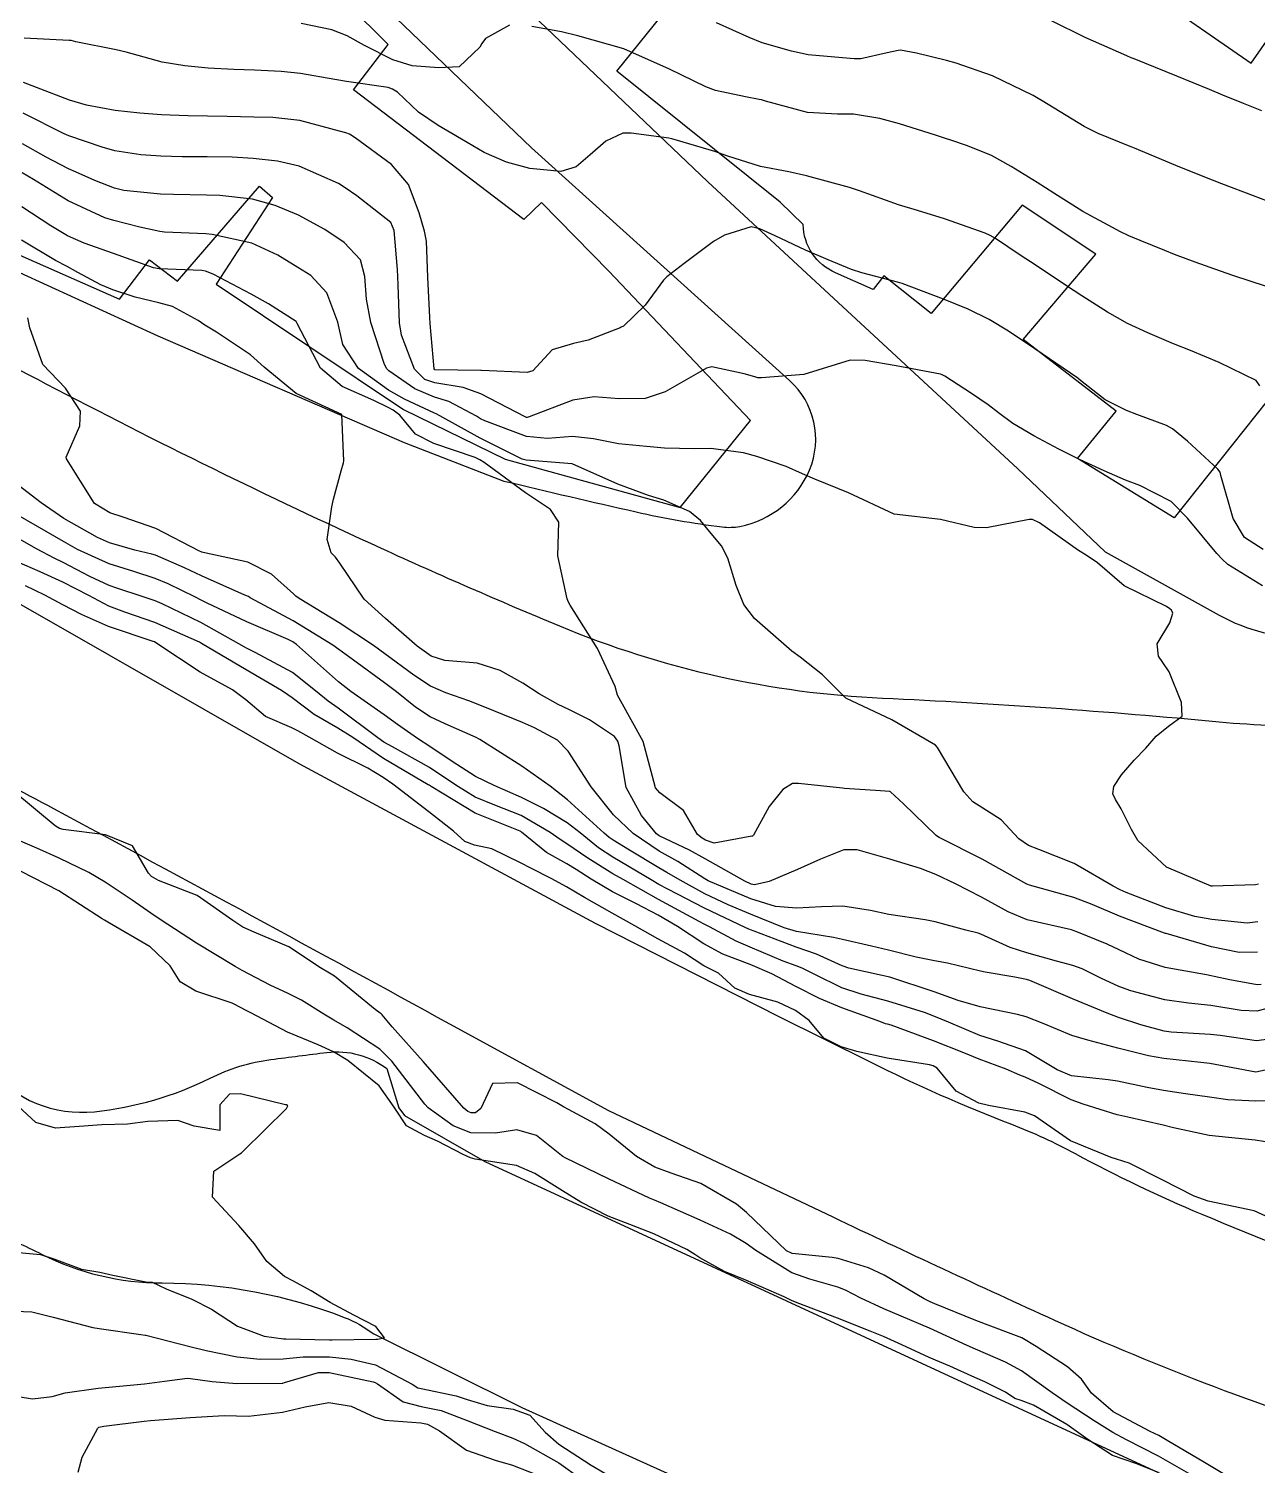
# Model space of a CAD drawing. Header units: metres. Extents: x 318500 to 325275, y 7408834 to 7428799.
# Drawn here: x 321219.4 to 321272.6, y 7409480.5 to 7409542.8 of the extents above; entities that cross this region are included whole.
import ezdxf

# ---------------------------------------------------------------- set-up
doc = ezdxf.new("R2010")
doc.units = ezdxf.units.M
doc.header["$MEASUREMENT"] = 0
for name, color, linetype in [('Curvas de Nivel 1m', 11, 'Continuous'), ('Curvas de Nivel 5m', 15, 'Continuous'), ('Edificações', 30, 'Continuous'), ('Hidrografia', 140, 'Continuous'), ('Vias Primárias', 230, 'Continuous')]:
    doc.layers.add(name, color=color, linetype=linetype)

msp = doc.modelspace()

# ---------------------------------------------------------------- linework, layer by layer
at = {"layer": 'Curvas de Nivel 1m', "flags": 128}
for points, elevation in [([(321240.202, 7409542.987), (321239.166, 7409542.407), (321239.003, 7409542.191), (321238.915, 7409542.032), (321238.018, 7409541.17), (321237.146, 7409541.127), (321235.991, 7409541.224), (321235.151, 7409541.475), (321233.926, 7409542.099), (321233.166, 7409542.52), (321232.5, 7409542.786), (321231.174, 7409543.061)], 754), ([(321273.031, 7409531.647), (321271.569, 7409532.126), (321271.037, 7409532.314), (321269.94, 7409532.712), (321269.044, 7409533.044), (321268.625, 7409533.206), (321267.548, 7409533.643), (321267.053, 7409533.849), (321266.693, 7409534.018), (321265.068, 7409534.899), (321263.801, 7409535.693), (321263.087, 7409536.157), (321261.953, 7409536.861), (321261.104, 7409537.325), (321260.06, 7409537.746), (321259.348, 7409537.992), (321259.113, 7409538.065), (321258.672, 7409538.207), (321257.119, 7409538.698), (321256.264, 7409538.935), (321255.123, 7409539.128), (321254.434, 7409539.131), (321253.124, 7409539.192), (321251.299, 7409539.688), (321251.129, 7409539.745), (321251.034, 7409539.766), (321250.441, 7409539.87), (321249.134, 7409540.155), (321248.718, 7409540.315), (321247.147, 7409541.074), (321245.16, 7409541.95), (321243.168, 7409542.52), (321242.463, 7409542.688), (321241.174, 7409542.929)], 754), ([(321272.823, 7409539.271), (321272.034, 7409539.586), (321271.135, 7409539.954), (321270.555, 7409540.189), (321269.147, 7409540.768), (321267.285, 7409541.521), (321267.159, 7409541.572), (321266.967, 7409541.653), (321265.172, 7409542.448), (321263.705, 7409543.172)], 756), ([(321272.735, 7409527.341), (321272.581, 7409527.576), (321270.981, 7409528.356), (321269.729, 7409528.872), (321268.993, 7409529.172), (321267.888, 7409529.637), (321267.006, 7409530.044), (321266.141, 7409530.536), (321265.024, 7409531.251), (321264.357, 7409531.687), (321263.039, 7409532.557), (321262.348, 7409533.016), (321261.276, 7409533.727), (321261.052, 7409533.86), (321260.825, 7409533.962), (321259.062, 7409534.591), (321257.892, 7409534.947), (321257.071, 7409535.199), (321255.377, 7409535.806), (321255.081, 7409535.902), (321254.952, 7409535.942), (321253.089, 7409536.456), (321252.322, 7409536.618), (321251.095, 7409536.855), (321249.677, 7409537.306), (321249.104, 7409537.511), (321247.732, 7409537.911), (321247.242, 7409538.048), (321247.112, 7409538.077), (321245.479, 7409538.302), (321245.114, 7409538.303), (321244.389, 7409537.951), (321243.705, 7409537.357), (321243.093, 7409536.844), (321242.434, 7409536.636), (321241.091, 7409536.763), (321240.071, 7409537.039), (321239.102, 7409537.464), (321238.121, 7409538.04), (321237.116, 7409538.628), (321236.265, 7409539.206), (321235.351, 7409540.077), (321235.132, 7409540.212), (321234.942, 7409540.274), (321233.136, 7409540.535), (321232.631, 7409540.622), (321231.141, 7409540.891), (321230.312, 7409540.973), (321229.143, 7409541.025), (321228.257, 7409541.059), (321227.144, 7409541.124), (321226.13, 7409541.215), (321225.147, 7409541.372), (321223.582, 7409541.805), (321223.155, 7409541.918), (321221.406, 7409542.266), (321221.204, 7409542.313), (321221.16, 7409542.319), (321221.114, 7409542.317), (321219.161, 7409542.42)], 753), ([(321272.877, 7409520.255), (321272.074, 7409520.774), (321271.577, 7409521.59), (321271.054, 7409523.461), (321271.013, 7409523.599), (321270.922, 7409523.737), (321269.607, 7409524.947), (321268.948, 7409525.478), (321268.689, 7409525.624), (321267.41, 7409526.098), (321266.956, 7409526.272), (321266.036, 7409526.739), (321264.969, 7409527.579), (321264.845, 7409527.681), (321262.989, 7409528.952), (321261.844, 7409529.717), (321261.007, 7409530.219), (321260.093, 7409530.665), (321259.02, 7409531.102), (321257.229, 7409531.778), (321257.031, 7409531.839), (321255.476, 7409532.245), (321255.036, 7409532.395), (321254.022, 7409532.807), (321253.044, 7409533.234), (321251.729, 7409533.853), (321251.054, 7409534.156), (321250.688, 7409534.233), (321249.532, 7409533.883), (321249.047, 7409533.596), (321247.778, 7409532.65), (321247.032, 7409532.078), (321246.949, 7409532.002), (321246.888, 7409531.921), (321246.094, 7409530.849), (321245.146, 7409529.939), (321245.052, 7409529.886), (321244.999, 7409529.865), (321243.619, 7409529.332), (321242.988, 7409529.184), (321242.06, 7409528.908), (321241.211, 7409527.996), (321240.969, 7409527.929), (321238.985, 7409528.004), (321238.97, 7409528.008), (321236.97, 7409528.039), (321236.944, 7409528.077), (321236.766, 7409530.054), (321236.75, 7409530.308), (321236.67, 7409532.055), (321236.611, 7409533.621), (321236.526, 7409534.058), (321236.283, 7409534.84), (321235.828, 7409536.069), (321235.093, 7409536.943), (321233.513, 7409538.104), (321233.265, 7409538.261), (321233.112, 7409538.314), (321232.842, 7409538.383), (321231.117, 7409538.844), (321229.95, 7409538.98), (321229.118, 7409538.998), (321227.961, 7409539.025), (321227.113, 7409539.042), (321226.256, 7409539.055), (321225.113, 7409539.088), (321224.177, 7409539.161), (321223.116, 7409539.29), (321221.862, 7409539.515), (321221.122, 7409539.736), (321219.703, 7409540.284), (321219.133, 7409540.493)], 752), ([(321272.856, 7409518.669), (321271.349, 7409519.593), (321271.099, 7409519.823), (321270.875, 7409520.072), (321269.597, 7409521.613), (321268.901, 7409522.324), (321267.534, 7409523.018), (321266.914, 7409523.25), (321265.987, 7409523.664), (321264.927, 7409524.149), (321264.018, 7409524.605), (321262.942, 7409525.173), (321262.031, 7409525.714), (321261.411, 7409526.18), (321260.958, 7409526.524), (321260.234, 7409527.012), (321259.086, 7409527.758), (321258.971, 7409527.822), (321258.886, 7409527.847), (321256.976, 7409528.211), (321255.623, 7409528.443), (321254.98, 7409528.452), (321252.97, 7409527.84), (321251.138, 7409527.689), (321250.968, 7409527.699), (321250.84, 7409527.733), (321250.383, 7409527.869), (321248.974, 7409528.164), (321248.753, 7409528.114), (321248.379, 7409527.899), (321246.962, 7409527.088), (321246.093, 7409526.795), (321244.958, 7409526.785), (321243.877, 7409526.874), (321242.958, 7409526.722), (321241.052, 7409525.998), (321240.976, 7409525.973), (321240.95, 7409525.975), (321240.886, 7409526.001), (321238.96, 7409526.997), (321238.199, 7409527.269), (321236.964, 7409527.476), (321236.535, 7409527.627), (321236.094, 7409528.063), (321235.521, 7409529.543), (321235.437, 7409530.073), (321235.373, 7409531.726), (321235.358, 7409532.075), (321235.348, 7409532.39), (321235.211, 7409534.078), (321235.055, 7409534.429), (321233.589, 7409535.586), (321233.077, 7409535.936), (321232.795, 7409536.113), (321231.091, 7409536.873), (321230.154, 7409537.084), (321229.096, 7409537.199), (321228.177, 7409537.255), (321227.091, 7409537.269), (321226.017, 7409537.275), (321225.091, 7409537.296), (321224.229, 7409537.361), (321223.093, 7409537.538), (321222.543, 7409537.697), (321221.099, 7409538.187), (321220.897, 7409538.272), (321219.113, 7409539.165)], 751), ([(321272.658, 7409504.101), (321272.185, 7409504.049), (321270.659, 7409504.213), (321269.926, 7409504.342), (321268.666, 7409504.718), (321266.938, 7409505.384), (321266.678, 7409505.495), (321266.378, 7409505.655), (321264.694, 7409506.641), (321263.158, 7409507.24), (321262.706, 7409507.409), (321262.288, 7409507.706), (321261.523, 7409508.523), (321260.723, 7409509.032), (321260.295, 7409509.306), (321259.911, 7409509.742), (321258.759, 7409511.665), (321258.679, 7409511.761), (321256.776, 7409512.857), (321254.79, 7409513.81), (321253.784, 7409514.809), (321252.807, 7409515.576), (321252.45, 7409515.844), (321250.831, 7409517.251), (321250.362, 7409517.867), (321250.035, 7409518.689), (321249.675, 7409519.878), (321249.405, 7409520.412), (321248.881, 7409521.036), (321248.492, 7409521.501), (321248.012, 7409521.903), (321246.897, 7409522.388), (321246.236, 7409522.591), (321244.907, 7409523.075), (321242.92, 7409523.97), (321240.922, 7409524.124), (321240.758, 7409524.166), (321238.936, 7409525.072), (321237.186, 7409526.046), (321237.027, 7409526.125), (321236.951, 7409526.157), (321235.648, 7409526.767), (321234.956, 7409527.159), (321233.655, 7409528.093), (321232.986, 7409529.143), (321232.769, 7409530.103), (321232.29, 7409531.382), (321231.587, 7409532.122), (321231.025, 7409532.48), (321230.159, 7409533.017), (321229.041, 7409533.531), (321227.321, 7409533.911), (321227.046, 7409533.942), (321225.246, 7409534.009), (321225.047, 7409534.033), (321224.182, 7409534.223), (321223.054, 7409534.51), (321222.667, 7409534.635), (321221.067, 7409535.373), (321219.566, 7409536.285), (321219.083, 7409536.577)], 749), ([(321272.642, 7409502.798), (321271.84, 7409502.78), (321270.644, 7409503.025), (321268.673, 7409503.596), (321268.65, 7409503.605), (321268.611, 7409503.621), (321266.661, 7409504.352), (321265.476, 7409504.859), (321264.672, 7409505.165), (321262.749, 7409505.699), (321262.68, 7409505.72), (321262.638, 7409505.743), (321260.696, 7409506.822), (321258.836, 7409507.758), (321258.758, 7409507.807), (321258.711, 7409507.849), (321257.282, 7409509.217), (321256.73, 7409509.743), (321256.699, 7409509.75), (321256.288, 7409509.787), (321254.731, 7409509.894), (321254.642, 7409509.901), (321252.734, 7409510.102), (321252.478, 7409510.099), (321252.062, 7409509.847), (321251.468, 7409509.107), (321250.785, 7409507.859), (321250.743, 7409507.827), (321250.709, 7409507.816), (321249.078, 7409507.511), (321248.706, 7409507.654), (321248.554, 7409507.739), (321248.352, 7409507.895), (321247.744, 7409508.933), (321246.727, 7409509.693), (321246.532, 7409509.922), (321246.464, 7409510.193), (321246.001, 7409511.928), (321245.035, 7409513.68), (321244.884, 7409513.939), (321244.786, 7409514.315), (321244.023, 7409515.952), (321242.838, 7409517.839), (321242.764, 7409517.971), (321242.706, 7409518.108), (321242.306, 7409519.978), (321242.347, 7409521.44), (321241.989, 7409521.984), (321240.901, 7409522.705), (321239.103, 7409524.018), (321238.922, 7409524.136), (321238.714, 7409524.232), (321236.932, 7409524.842), (321236.129, 7409525.253), (321235.445, 7409526.072), (321235.158, 7409526.292), (321234.945, 7409526.405), (321234.326, 7409526.709), (321232.958, 7409527.319), (321232.008, 7409528.114), (321230.999, 7409530.055), (321230.95, 7409530.131), (321229.753, 7409530.894), (321229.012, 7409531.318), (321228.458, 7409531.61), (321227.365, 7409532.185), (321227.022, 7409532.317), (321226.872, 7409532.342), (321225.023, 7409532.413), (321224.773, 7409532.464), (321223.033, 7409533.077), (321221.762, 7409533.536), (321221.044, 7409533.85), (321220.313, 7409534.277), (321219.062, 7409535.113)], 748), ([(321272.801, 7409501.394), (321272.627, 7409501.372), (321271.44, 7409501.588), (321270.765, 7409501.731), (321270.632, 7409501.764), (321270.432, 7409501.802), (321268.635, 7409502.12), (321267.492, 7409502.491), (321266.642, 7409502.893), (321266.123, 7409503.136), (321264.811, 7409503.678), (321264.651, 7409503.736), (321264.577, 7409503.755), (321262.657, 7409504.188), (321261.833, 7409504.542), (321260.672, 7409505.174), (321259.548, 7409505.747), (321258.686, 7409506.161), (321258.032, 7409506.425), (321256.696, 7409506.826), (321255.273, 7409507.23), (321254.701, 7409507.23), (321253.693, 7409506.827), (321252.688, 7409506.38), (321252.311, 7409506.218), (321251.467, 7409505.852), (321250.831, 7409505.705), (321250.678, 7409505.738), (321250.414, 7409505.864), (321248.694, 7409506.836), (321248.012, 7409507.212), (321246.699, 7409507.836), (321246.576, 7409507.921), (321245.924, 7409508.716), (321245.26, 7409509.935), (321244.963, 7409511.732), (321244.91, 7409511.938), (321244.762, 7409512.139), (321243.673, 7409512.861), (321242.773, 7409513.316), (321242.32, 7409513.522), (321241.49, 7409513.989), (321240.787, 7409514.459), (321239.806, 7409514.998), (321238.799, 7409515.315), (321237.402, 7409515.44), (321236.804, 7409515.627), (321236.197, 7409516.059), (321234.828, 7409517.262), (321233.912, 7409518.089), (321232.856, 7409519.661), (321232.665, 7409519.91), (321232.479, 7409520.106), (321232.299, 7409520.678), (321232.507, 7409522.106), (321232.572, 7409522.428), (321232.913, 7409523.655), (321233.013, 7409524.004), (321233.03, 7409524.099), (321232.94, 7409526.1), (321230.953, 7409527.013), (321229.57, 7409528.151), (321228.978, 7409528.685), (321227.497, 7409529.67), (321226.997, 7409529.977), (321226.706, 7409530.184), (321225.594, 7409530.792), (321225.007, 7409530.943), (321223.97, 7409531.186), (321223.013, 7409531.505), (321222.485, 7409531.718), (321221.49, 7409532.263), (321221.024, 7409532.512), (321220.526, 7409532.776), (321219.041, 7409533.665)], 747), ([(321273.662, 7409500.506), (321272.61, 7409500.23), (321271.934, 7409500.256), (321270.613, 7409500.484), (321269.642, 7409500.582), (321268.617, 7409500.722), (321267.145, 7409501.119), (321266.625, 7409501.306), (321265.845, 7409501.662), (321265.032, 7409502.072), (321264.635, 7409502.219), (321263.919, 7409502.406), (321262.641, 7409502.757), (321261.92, 7409502.988), (321260.648, 7409503.568), (321260.531, 7409503.614), (321259.989, 7409503.74), (321258.655, 7409504.103), (321258.224, 7409504.197), (321256.66, 7409504.43), (321255.854, 7409504.6), (321254.665, 7409504.779), (321253.73, 7409504.758), (321252.663, 7409504.704), (321251.742, 7409504.771), (321250.669, 7409505.098), (321248.825, 7409505.888), (321248.681, 7409505.968), (321247.502, 7409506.718), (321246.693, 7409507.173), (321245.566, 7409507.931), (321244.712, 7409508.749), (321243.75, 7409509.955), (321242.753, 7409511.502), (321242.292, 7409511.977), (321241.29, 7409512.517), (321240.768, 7409512.752), (321239.534, 7409513.251), (321238.775, 7409513.56), (321238.443, 7409513.691), (321237.443, 7409514.04), (321236.784, 7409514.328), (321236.057, 7409514.795), (321234.805, 7409515.724), (321234.311, 7409516.085), (321232.825, 7409517.073), (321231.087, 7409518.126), (321230.943, 7409518.23), (321230.842, 7409518.329), (321229.885, 7409519.179), (321228.855, 7409519.696), (321226.92, 7409520.119), (321226.86, 7409520.138), (321226.831, 7409520.152), (321226.771, 7409520.181), (321224.874, 7409521.161), (321223.457, 7409521.656), (321222.884, 7409521.843), (321222.22, 7409522.247), (321220.997, 7409524.182), (321220.987, 7409524.259), (321221.575, 7409525.612), (321221.599, 7409526.253), (321220.955, 7409527.249), (321219.977, 7409528.275), (321219.411, 7409529.867), (321219.327, 7409530.287)], 746), ([(321274.182, 7409497.94), (321272.57, 7409497.588), (321270.575, 7409497.957), (321270.177, 7409498.003), (321268.578, 7409498.176), (321267.912, 7409498.298), (321266.585, 7409498.631), (321265.28, 7409498.98), (321264.592, 7409499.177), (321263.345, 7409499.693), (321262.604, 7409499.982), (321262.23, 7409500.082), (321260.61, 7409500.416), (321259.661, 7409500.697), (321258.62, 7409501.073), (321256.702, 7409501.706), (321256.629, 7409501.723), (321256.364, 7409501.784), (321254.92, 7409502.093), (321254.634, 7409502.205), (321253.521, 7409502.709), (321252.642, 7409503.005), (321250.81, 7409503.697), (321250.649, 7409503.761), (321250.58, 7409503.792), (321250.428, 7409503.863), (321248.662, 7409504.693), (321247.072, 7409505.517), (321246.677, 7409505.729), (321246.344, 7409505.923), (321244.69, 7409506.913), (321244.065, 7409507.32), (321243.264, 7409507.962), (321242.707, 7409508.404), (321241.678, 7409509.024), (321240.722, 7409509.493), (321239.546, 7409510.012), (321238.736, 7409510.411), (321237.719, 7409511.062), (321236.755, 7409511.71), (321236.217, 7409512.058), (321235.353, 7409512.658), (321234.77, 7409513.088), (321233.321, 7409514.095), (321232.786, 7409514.506), (321230.973, 7409516.128), (321230.812, 7409516.241), (321230.603, 7409516.344), (321228.824, 7409517.106), (321227.076, 7409517.938), (321226.838, 7409518.057), (321226.595, 7409518.184), (321225.406, 7409518.762), (321224.848, 7409518.999), (321223.922, 7409519.295), (321222.854, 7409519.633), (321221.473, 7409520.254), (321220.865, 7409520.59), (321220.12, 7409521.023), (321218.882, 7409521.743)], 744), ([(321273.349, 7409496.349), (321272.558, 7409496.333), (321271.354, 7409496.385), (321270.559, 7409496.503), (321269.516, 7409496.654), (321268.562, 7409496.8), (321267.86, 7409496.928), (321266.566, 7409497.201), (321266.163, 7409497.253), (321264.567, 7409497.426), (321263.945, 7409497.686), (321262.582, 7409498.511), (321261.374, 7409498.932), (321260.592, 7409499.182), (321259.237, 7409499.75), (321258.604, 7409500.023), (321258.201, 7409500.169), (321256.613, 7409500.662), (321255.45, 7409500.965), (321254.622, 7409501.246), (321253.448, 7409501.828), (321252.897, 7409502.1), (321252.634, 7409502.199), (321252.076, 7409502.405), (321250.641, 7409503.001), (321250.036, 7409503.264), (321248.878, 7409503.887), (321248.652, 7409504.008), (321248.424, 7409504.123), (321246.667, 7409505.076), (321245.129, 7409505.936), (321244.683, 7409506.194), (321243.597, 7409506.865), (321242.695, 7409507.482), (321242.406, 7409507.683), (321241.968, 7409507.981), (321240.711, 7409508.711), (321239.567, 7409509.161), (321238.722, 7409509.505), (321237.882, 7409510.033), (321236.741, 7409510.804), (321235.139, 7409511.689), (321234.757, 7409511.902), (321234.5, 7409512.083), (321232.773, 7409513.368), (321232.34, 7409513.671), (321231.802, 7409514.115), (321230.792, 7409514.922), (321229.182, 7409515.777), (321228.807, 7409515.965), (321228.469, 7409516.163), (321226.823, 7409517.078), (321225.141, 7409517.9), (321224.837, 7409518.023), (321224.275, 7409518.218), (321223.175, 7409518.567), (321222.844, 7409518.686), (321222.017, 7409519.08), (321220.854, 7409519.68), (321220.463, 7409519.873), (321219.703, 7409520.277), (321218.867, 7409520.759)], 743), ([(321273.624, 7409494.463), (321272.536, 7409494.634), (321271.373, 7409494.752), (321270.539, 7409494.844), (321268.989, 7409495.17), (321268.545, 7409495.285), (321267.021, 7409495.643), (321266.625, 7409495.724), (321266.551, 7409495.741), (321265.082, 7409496.199), (321264.557, 7409496.386), (321263.162, 7409497.096), (321262.567, 7409497.373), (321262.328, 7409497.464), (321261.743, 7409497.712), (321260.576, 7409498.155), (321259.901, 7409498.42), (321258.588, 7409498.942), (321256.756, 7409499.62), (321256.598, 7409499.663), (321256.506, 7409499.688), (321256.261, 7409499.785), (321254.609, 7409500.377), (321253.651, 7409500.788), (321252.622, 7409501.304), (321251.586, 7409501.85), (321250.634, 7409502.26), (321249.46, 7409502.705), (321248.639, 7409503.148), (321247.491, 7409503.907), (321246.657, 7409504.401), (321245.707, 7409504.887), (321244.672, 7409505.405), (321243.754, 7409505.954), (321243.099, 7409506.378), (321242.686, 7409506.615), (321241.816, 7409507.108), (321240.73, 7409508), (321240.7, 7409508.02), (321240.67, 7409508.031), (321238.712, 7409508.817), (321236.803, 7409509.975), (321236.73, 7409510.028), (321236.687, 7409510.051), (321234.747, 7409511.184), (321233.407, 7409512.094), (321232.764, 7409512.502), (321231.744, 7409513.089), (321230.777, 7409513.813), (321230.6, 7409513.954), (321230.317, 7409514.137), (321228.793, 7409515.037), (321226.859, 7409516.18), (321226.81, 7409516.206), (321226.759, 7409516.232), (321224.823, 7409517.08), (321223.53, 7409517.529), (321222.833, 7409517.792), (321221.972, 7409518.249), (321220.846, 7409518.835), (321219.863, 7409519.288), (321218.854, 7409519.711)], 742), ([(321273.876, 7409490.941), (321272.49, 7409491.57), (321270.496, 7409491.992), (321269.894, 7409492.211), (321268.509, 7409492.919), (321267.08, 7409493.642), (321266.523, 7409493.823), (321266.291, 7409493.886), (321264.534, 7409494.614), (321262.968, 7409495.696), (321262.552, 7409495.859), (321260.975, 7409496.144), (321260.555, 7409496.245), (321259.574, 7409496.759), (321258.744, 7409497.757), (321258.572, 7409497.867), (321258.423, 7409497.911), (321256.576, 7409498.197), (321255.265, 7409498.484), (321254.583, 7409498.69), (321253.835, 7409499.067), (321253.193, 7409499.831), (321252.606, 7409500.259), (321251.838, 7409500.621), (321250.616, 7409500.952), (321249.974, 7409501.223), (321249.274, 7409501.88), (321248.834, 7409502.098), (321248.625, 7409502.204), (321247.789, 7409502.746), (321246.642, 7409503.364), (321245.636, 7409503.93), (321244.658, 7409504.482), (321243.458, 7409505.168), (321242.675, 7409505.628), (321242.014, 7409505.98), (321241.126, 7409506.435), (321240.687, 7409506.668), (321239.438, 7409507.267), (321238.694, 7409507.437), (321238.265, 7409507.596), (321237.778, 7409508.034), (321236.712, 7409508.869), (321235.144, 7409510.074), (321234.734, 7409510.369), (321234.059, 7409510.768), (321232.75, 7409511.416), (321231.526, 7409512.119), (321231.031, 7409512.394), (321230.764, 7409512.512), (321229.628, 7409513.006), (321228.776, 7409513.729), (321228.197, 7409514.166), (321226.791, 7409514.925), (321224.877, 7409516.209), (321224.81, 7409516.243), (321224.759, 7409516.262), (321222.82, 7409516.907), (321221.649, 7409517.431), (321220.834, 7409517.844), (321220.066, 7409518.272), (321219.226, 7409518.667)], 741), ([(321269.866, 7409480.076), (321268.35, 7409480.936), (321266.957, 7409481.641), (321266.365, 7409481.962), (321265.561, 7409482.474), (321264.383, 7409483.241), (321263.73, 7409483.687), (321262.399, 7409484.639), (321261.706, 7409485.017), (321260.408, 7409485.574), (321260.047, 7409485.735), (321258.421, 7409486.484), (321257.193, 7409487.008), (321256.433, 7409487.329), (321255.444, 7409487.795), (321254.772, 7409488.134), (321254.445, 7409488.265), (321253.227, 7409488.608), (321252.451, 7409488.893), (321250.88, 7409489.856), (321250.464, 7409490.159), (321249.781, 7409490.56), (321248.479, 7409491.169), (321246.766, 7409491.916), (321246.492, 7409492.041), (321246.283, 7409492.132), (321244.505, 7409492.958), (321242.613, 7409493.875), (321242.519, 7409493.928), (321242.458, 7409493.971), (321241.381, 7409494.84), (321240.531, 7409495.087), (321239.592, 7409494.947), (321238.529, 7409494.956), (321237.767, 7409495.266), (321236.686, 7409496.048), (321236.542, 7409496.198), (321235.104, 7409498.072), (321234.578, 7409498.584), (321233.175, 7409499.51), (321232.596, 7409499.84), (321232.15, 7409500.107), (321231.189, 7409500.704), (321230.609, 7409500.997), (321229.834, 7409501.363), (321228.618, 7409501.994), (321228.318, 7409502.163), (321226.635, 7409503.182), (321225.056, 7409504.204), (321224.654, 7409504.478), (321223.843, 7409505.042), (321222.674, 7409505.832), (321221.964, 7409506.247), (321220.686, 7409506.866), (321219.715, 7409507.299), (321218.694, 7409507.739)], 739), ([(321268.339, 7409480.225), (321267.357, 7409480.622), (321266.35, 7409480.968), (321265.288, 7409481.666), (321264.369, 7409482.312), (321262.922, 7409483.154), (321262.385, 7409483.354), (321262.123, 7409483.441), (321261.705, 7409483.71), (321260.822, 7409484.159), (321260.389, 7409484.352), (321259.3, 7409484.843), (321258.402, 7409485.224), (321257.221, 7409485.772), (321256.415, 7409486.128), (321255.842, 7409486.365), (321254.427, 7409486.928), (321252.68, 7409487.592), (321252.438, 7409487.687), (321252.116, 7409487.843), (321250.447, 7409488.577), (321249.522, 7409488.945), (321248.456, 7409489.532), (321248.247, 7409489.682), (321247.895, 7409489.898), (321246.47, 7409490.584), (321245.423, 7409490.983), (321244.481, 7409491.352), (321243.303, 7409491.958), (321242.497, 7409492.436), (321241.301, 7409493.195), (321240.513, 7409493.545), (321238.722, 7409493.813), (321238.518, 7409493.868), (321238.2, 7409494.025), (321237.087, 7409494.603), (321236.528, 7409494.844), (321235.738, 7409495.268), (321235.204, 7409496.07), (321234.554, 7409496.994), (321233.192, 7409498.094), (321232.576, 7409498.467), (321231.911, 7409498.779), (321230.588, 7409499.322), (321228.986, 7409500.154), (321228.733, 7409500.29), (321228.602, 7409500.362), (321228.189, 7409500.579), (321226.609, 7409501.096), (321225.926, 7409501.503), (321225.498, 7409502.197), (321224.632, 7409503.016), (321222.794, 7409504.092), (321222.649, 7409504.173), (321222.552, 7409504.241), (321220.668, 7409505.454), (321219.027, 7409506.285)], 738), ([(321218.455, 7409489.811), (321219.867, 7409489.681), (321220.452, 7409489.496), (321221.652, 7409489.044), (321222.447, 7409488.91), (321223.003, 7409488.789), (321224.443, 7409488.496), (321224.717, 7409488.48), (321225.316, 7409488.197), (321226.434, 7409487.747), (321227.283, 7409487.316), (321228.416, 7409486.581), (321229.566, 7409486.143), (321230.408, 7409486.027), (321230.513, 7409486.024), (321232.408, 7409485.988), (321232.52, 7409485.987), (321234.409, 7409486.011), (321234.477, 7409486.011), (321234.787, 7409486.074), (321234.417, 7409486.556), (321233.462, 7409487.052), (321232.432, 7409487.6), (321231.614, 7409488.112), (321230.847, 7409488.527), (321230.446, 7409488.731), (321229.692, 7409489.381), (321229.144, 7409490.15), (321228.472, 7409490.938), (321227.323, 7409492.172), (321227.388, 7409493.29), (321228.518, 7409494.05), (321228.581, 7409494.097), (321228.652, 7409494.158), (321230.539, 7409496.008), (321230.59, 7409496.129), (321230.541, 7409496.166), (321230.494, 7409496.177), (321228.547, 7409496.647), (321228.073, 7409496.638), (321227.643, 7409496.169), (321227.643, 7409495.055), (321226.531, 7409495.252), (321225.83, 7409495.487), (321224.532, 7409495.456), (321223.648, 7409495.34), (321222.531, 7409495.301), (321221.549, 7409495.23), (321220.529, 7409495.157), (321219.666, 7409495.407), (321218.718, 7409496.287)], 737), ([(321218.424, 7409487.239), (321219.495, 7409487.202), (321220.421, 7409486.964), (321222.138, 7409486.519), (321222.413, 7409486.468), (321224.228, 7409486.213), (321224.41, 7409486.19), (321224.432, 7409486.187), (321226.403, 7409485.684), (321227.052, 7409485.522), (321228.396, 7409485.244), (321229.4, 7409485.14), (321230.395, 7409485.162), (321231.261, 7409485.253), (321232.397, 7409485.245), (321233.346, 7409485.141), (321234.392, 7409484.894), (321235.984, 7409484.056), (321236.235, 7409483.909), (321236.378, 7409483.866), (321237.899, 7409483.551), (321238.374, 7409483.398), (321239.243, 7409483.139), (321240.37, 7409482.982), (321241.09, 7409482.712), (321241.755, 7409481.979), (321242.352, 7409481.466), (321243.74, 7409480.548), (321244.334, 7409480.2)], 738), ([(321218.373, 7409483.608), (321219.519, 7409483.42), (321220.373, 7409483.528), (321220.947, 7409483.681), (321222.377, 7409483.893), (321224.229, 7409484.063), (321224.379, 7409484.08), (321225.252, 7409484.197), (321226.246, 7409484.318), (321226.382, 7409484.313), (321227.315, 7409484.171), (321228.379, 7409484.085), (321230.349, 7409484.1), (321230.38, 7409484.106), (321230.448, 7409484.129), (321231.93, 7409484.564), (321232.387, 7409484.565), (321234.294, 7409484.168), (321234.381, 7409484.14), (321234.483, 7409484.078), (321235.602, 7409483.291), (321236.37, 7409483.098), (321237.247, 7409482.916), (321238.365, 7409482.489), (321239.586, 7409482.008), (321240.356, 7409481.72), (321240.853, 7409481.492), (321242.34, 7409480.651), (321243.307, 7409479.955)], 739)]:
    msp.add_lwpolyline(points, dxfattribs=dict(at, elevation=elevation))
at = {"layer": 'Curvas de Nivel 5m', "flags": 128}
for points, elevation in [([(321273.077, 7409535.354), (321272.46, 7409535.579), (321271.088, 7409536.104), (321270.279, 7409536.421), (321269.099, 7409536.898), (321267.298, 7409537.647), (321267.167, 7409537.705), (321267.111, 7409537.725), (321265.729, 7409538.283), (321265.119, 7409538.582), (321263.308, 7409539.698), (321263.132, 7409539.806), (321262.907, 7409539.93), (321261.146, 7409540.78), (321259.578, 7409541.329), (321259.155, 7409541.45), (321257.855, 7409541.773), (321257.162, 7409541.895), (321257.053, 7409541.891), (321256.587, 7409541.789), (321255.434, 7409541.527), (321255.156, 7409541.52), (321253.32, 7409541.675), (321253.158, 7409541.691), (321252.431, 7409541.851), (321251.165, 7409542.214), (321250.6, 7409542.445), (321249.178, 7409543.084)], 755), ([(321272.683, 7409505.741), (321272.55, 7409505.704), (321270.681, 7409505.648), (321270.627, 7409505.654), (321268.693, 7409506.482), (321267.45, 7409507.639), (321267.175, 7409508.104), (321266.724, 7409509.006), (321266.477, 7409509.403), (321266.364, 7409509.655), (321266.412, 7409509.978), (321266.743, 7409510.486), (321267.283, 7409511.111), (321267.794, 7409511.634), (321268.238, 7409512.158), (321268.774, 7409512.586), (321269.378, 7409513.017), (321269.345, 7409513.614), (321268.803, 7409514.949), (321268.539, 7409515.356), (321268.343, 7409515.627), (321268.285, 7409516.161), (321268.832, 7409517.075), (321268.965, 7409517.492), (321268.903, 7409517.619), (321268.841, 7409517.679), (321268.688, 7409517.776), (321266.855, 7409518.675), (321265.698, 7409519.668), (321265.202, 7409520.004), (321264.875, 7409520.212), (321263.185, 7409521.399), (321262.889, 7409521.553), (321262.732, 7409521.546), (321260.885, 7409521.183), (321260.351, 7409521.205), (321258.888, 7409521.543), (321256.89, 7409521.78), (321254.904, 7409522.71), (321253.445, 7409523.299), (321252.915, 7409523.535), (321252.199, 7409523.847), (321250.926, 7409524.283), (321250.356, 7409524.441), (321248.931, 7409524.622), (321248.221, 7409524.61), (321246.931, 7409524.648), (321246.152, 7409524.708), (321244.933, 7409524.828), (321243.848, 7409525.045), (321242.938, 7409525.155), (321241.86, 7409525.062), (321240.937, 7409525.154), (321239.141, 7409525.824), (321238.948, 7409525.917), (321238.771, 7409526.023), (321237.576, 7409526.66), (321236.958, 7409526.854), (321236.108, 7409527.213), (321234.969, 7409527.999), (321234.883, 7409528.081), (321234.783, 7409528.271), (321234.195, 7409530.088), (321234.001, 7409531.105), (321233.937, 7409532.091), (321233.752, 7409532.808), (321233.045, 7409533.565), (321232.199, 7409534.119), (321231.059, 7409534.743), (321230.051, 7409535.16), (321229.069, 7409535.434), (321227.651, 7409535.601), (321227.071, 7409535.619), (321225.64, 7409535.636), (321225.072, 7409535.661), (321223.492, 7409535.816), (321223.075, 7409535.916), (321222.232, 7409536.253), (321221.424, 7409536.606), (321221.085, 7409536.758), (321220.114, 7409537.256), (321219.095, 7409537.835)], 750), ([(321273.138, 7409499.015), (321272.591, 7409498.948), (321271.014, 7409499.174), (321270.594, 7409499.228), (321268.89, 7409499.322), (321268.596, 7409499.367), (321267.577, 7409499.635), (321266.605, 7409499.956), (321266.122, 7409500.143), (321264.616, 7409500.774), (321262.761, 7409501.566), (321262.629, 7409501.611), (321262.115, 7409501.708), (321260.835, 7409501.93), (321260.632, 7409501.973), (321259.201, 7409502.317), (321258.637, 7409502.418), (321257.838, 7409502.568), (321256.641, 7409502.877), (321255.902, 7409503.051), (321254.645, 7409503.34), (321254.255, 7409503.425), (321252.649, 7409503.693), (321252.117, 7409503.845), (321250.659, 7409504.442), (321249.691, 7409504.848), (321248.672, 7409505.324), (321247.599, 7409505.906), (321247.021, 7409506.251), (321246.685, 7409506.447), (321245.406, 7409507.219), (321244.697, 7409507.651), (321244.523, 7409507.768), (321244.306, 7409507.946), (321242.721, 7409509.39), (321241.963, 7409509.982), (321240.743, 7409510.858), (321238.918, 7409512.018), (321238.761, 7409512.1), (321237.419, 7409512.693), (321236.77, 7409513.001), (321236.134, 7409513.42), (321235.304, 7409514.072), (321234.786, 7409514.467), (321233.446, 7409515.448), (321232.807, 7409515.917), (321232.545, 7409516.104), (321230.825, 7409517.16), (321228.967, 7409518.158), (321228.89, 7409518.208), (321228.841, 7409518.231), (321228.727, 7409518.276), (321226.849, 7409519.111), (321226.113, 7409519.451), (321224.858, 7409520.004), (321224.7, 7409520.054), (321223.964, 7409520.223), (321222.864, 7409520.539), (321222.338, 7409520.775), (321220.88, 7409521.597), (321219.894, 7409522.275), (321218.901, 7409523.039)], 745), ([(321272.182, 7409479.572), (321270.346, 7409480.663), (321268.724, 7409481.616), (321268.363, 7409481.83), (321267.978, 7409482.013), (321266.378, 7409482.866), (321265.439, 7409483.664), (321265.005, 7409484.28), (321264.401, 7409484.818), (321263.047, 7409485.694), (321262.415, 7409486.066), (321261.844, 7409486.283), (321260.426, 7409486.817), (321258.648, 7409487.546), (321258.438, 7409487.631), (321258.181, 7409487.763), (321256.45, 7409488.785), (321255.77, 7409489.107), (321254.457, 7409489.51), (321254.195, 7409489.552), (321252.459, 7409489.723), (321252.216, 7409489.842), (321250.485, 7409491.507), (321250.045, 7409491.867), (321248.503, 7409492.761), (321247.215, 7409493.204), (321246.513, 7409493.464), (321245.713, 7409493.928), (321244.53, 7409494.902), (321243.926, 7409495.341), (321242.765, 7409495.967), (321242.542, 7409496.089), (321242.264, 7409496.255), (321240.557, 7409497.121), (321239.472, 7409497.095), (321238.959, 7409496.016), (321238.73, 7409495.826), (321238.538, 7409495.821), (321238.395, 7409495.879), (321238.221, 7409496.025), (321236.568, 7409497.937), (321236.468, 7409498.052), (321235.117, 7409499.547), (321234.68, 7409500.079), (321234.645, 7409500.124), (321234.601, 7409500.153), (321234.376, 7409500.309), (321232.616, 7409501.747), (321232.401, 7409501.886), (321232.008, 7409502.109), (321230.633, 7409503.026), (321229.139, 7409503.656), (321228.646, 7409503.882), (321228.21, 7409504.164), (321226.666, 7409505.249), (321224.986, 7409505.895), (321224.678, 7409506.066), (321224.553, 7409506.212), (321223.866, 7409507.397), (321222.696, 7409507.883), (321220.851, 7409508.106), (321220.699, 7409508.158), (321220.628, 7409508.189), (321220.51, 7409508.263), (321218.722, 7409509.754)], 740), ([(321221.51, 7409480.248), (321221.683, 7409480.903), (321222.359, 7409482.151), (321222.401, 7409482.198), (321222.614, 7409482.236), (321224.362, 7409482.455), (321224.637, 7409482.48), (321226.364, 7409482.619), (321227.835, 7409482.696), (321228.365, 7409482.686), (321228.886, 7409482.673), (321230.367, 7409482.843), (321231.34, 7409483.085), (321232.372, 7409483.267), (321233.348, 7409483.112), (321234.366, 7409482.636), (321234.794, 7409482.503), (321236.363, 7409482.383), (321236.647, 7409482.33), (321237.166, 7409482.038), (321238.348, 7409481.196), (321239.578, 7409480.771), (321240.338, 7409480.55), (321241.812, 7409479.978)], 740)]:
    msp.add_lwpolyline(points, dxfattribs=dict(at, elevation=elevation))
at = {"layer": 'Edificações'}
msp.add_lwpolyline([(321218.484, 7409533.229), (321223.304, 7409531.103), (321224.597, 7409532.807), (321225.808, 7409531.877), (321229.364, 7409536.001), (321229.924, 7409535.518), (321227.49, 7409531.758), (321235.609, 7409526.312), (321240.022, 7409524.166), (321247.603, 7409522.068), (321250.658, 7409525.838), (321244.513, 7409532.319), (321241.593, 7409535.301), (321240.829, 7409534.553), (321233.445, 7409540.177), (321234.941, 7409542.141), (321229.637, 7409547.418), (321220.954, 7409553.749), (321221.738, 7409554.825), (321215.558, 7409560.361)], dxfattribs=at)
msp.add_lwpolyline([(321263.657, 7409547.366), (321272.362, 7409541.333), (321274.531, 7409544.462), (321278.963, 7409541.39), (321281.566, 7409545.145), (321285.503, 7409542.417), (321283.188, 7409539.432), (321269.019, 7409521.624), (321264.836, 7409524.197), (321266.516, 7409526.241), (321262.481, 7409529.352), (321265.625, 7409533.057), (321262.428, 7409535.175), (321258.485, 7409530.479), (321256.443, 7409532.119), (321255.969, 7409531.529), (321254.347, 7409532.24, -0.290956), (321252.936, 7409534.34), (321251.947, 7409535.303), (321244.859, 7409540.981), (321247.764, 7409544.607)], format="xyb", dxfattribs=at)
at = {"layer": 'Hidrografia'}
for points in [[(321167.861, 7409532.917, -0.048823), (321173.155, 7409528.06, 0.152445), (321181.033, 7409523.366, -0.010889), (321186.777, 7409521.859, -0.055559), (321192.317, 7409519.587, 0.01629), (321197.173, 7409517.134), (321200.633, 7409515.032, 0.027967), (321204.876, 7409512.77, -0.014024), (321211.583, 7409509.43, -0.290275), (321212.894, 7409507.119, 0.184265), (321214.514, 7409502.149, -0.028485), (321216.155, 7409499.571), (321217.647, 7409497.75, 0.25238), (321222.211, 7409495.875, 0.089248), (321227.227, 7409497.331, -0.08216), (321229.863, 7409498.136, -0.00316), (321232.288, 7409498.444, -0.194005), (321234.89, 7409497.743), (321235.402, 7409496.041), (321235.656, 7409495.714), (321239.14, 7409493.712), (321275.336, 7409476.988)], [(321172.479, 7409522.46, 0.174672), (321175.084, 7409520.362, -0.051726), (321178.766, 7409518.649, -0.017018), (321186.412, 7409513.718, -0.06506), (321192.065, 7409508.591, 0.102565), (321196.229, 7409505.344, -0.146534), (321197.269, 7409504.377, 0.054538), (321201.092, 7409499.629), (321202.11, 7409498.409, 0.035556), (321204.697, 7409495.722, 0.094165), (321206.272, 7409494.766, 0.027704), (321207.7, 7409494.32, -0.087409), (321213.73, 7409491.617, 0.162758), (321215.993, 7409490.984, -0.109709), (321217.754, 7409490.683, -0.020115), (321219.914, 7409489.699, 0.117021), (321225.142, 7409488.448, -0.092573), (321233.044, 7409486.956, -0.071574), (321234.318, 7409486.237), (321240.735, 7409483.054), (321270.042, 7409469.807)]]:
    msp.add_lwpolyline(points, format="xyb", dxfattribs=at)
at = {"layer": 'Vias Primárias'}
for points in [[(321168.013, 7409608.964), (321175.746, 7409600.755), (321183.712, 7409594.212), (321196.037, 7409584.272), (321207.92, 7409574.718, -0.031222), (321221.161, 7409562.639, 0.016382), (321227.485, 7409556.515), (321248.812, 7409536.185), (321262.242, 7409523.745), (321266.029, 7409520.15), (321270.975, 7409517.405, 0.270486), (321278.779, 7409517.574), (321289.929, 7409522.624), (321309.07, 7409532.149), (321313.542, 7409534.277), (321322.4, 7409539.767, 0.097657), (321325.926, 7409543.048, 0.036142), (321329.675, 7409549.103, 0.019492), (321334.302, 7409558.854), (321337.178, 7409565.07)], [(321217.743, 7409532.814), (321224.956, 7409529.51), (321235.639, 7409524.888), (321239.962, 7409523.219, 0.003395), (321245.691, 7409521.881, 0.024809), (321249.426, 7409521.228, 0.077892), (321250.193, 7409521.253, 0.251157), (321253.213, 7409523.693, 0.319379), (321252.346, 7409527.582), (321241.161, 7409537.657), (321222.851, 7409555.217), (321220.038, 7409558.267), (321214.164, 7409563.415, 0.027726)], [(321166.134, 7409546.546, 0.00012), (321174.756, 7409538.385, 0.000284), (321179.3, 7409534.09, 0.026643), (321182.914, 7409531.026, -0.003353), (321189.471, 7409525.971, 0.055888), (321201.593, 7409518.508, -0.007366), (321212.127, 7409513.356, -0.005884), (321220.43, 7409509.019, -0.002391), (321237.607, 7409499.682), (321244.5, 7409495.925), (321254.218, 7409491.31, 0.00396), (321263.83, 7409486.839, 0.03312), (321277.859, 7409481.538, 0.000973), (321303.951, 7409473.662, 0.012631)], [(321208.373, 7409533.773, 0.006058), (321220.106, 7409527.434, 0.013632), (321234.636, 7409520.309, 0.008693), (321242.374, 7409516.935, 0.08723), (321256.379, 7409513.805, -0.012165), (321270.977, 7409512.779, 0.030883), (321275.782, 7409512.621, 0.109688), (321279.502, 7409513.562, -0.010319), (321283.867, 7409515.645, 0.005764), (321292.847, 7409519.832), (321310.033, 7409528.46)], [(321331.156, 7409512.371), (321304.585, 7409494.589, -0.003829), (321292.886, 7409487.131, -0.213512), (321285.317, 7409486.071, -0.029517), (321270.234, 7409491.417, -0.023569), (321264.746, 7409494.046, 0.031593), (321261.98, 7409495.317, -0.023715), (321255.854, 7409498.016), (321251.873, 7409500), (321243.934, 7409504.034), (321231.091, 7409510.956), (321218.729, 7409518.028)]]:
    msp.add_lwpolyline(points, format="xyb", dxfattribs=at)

doc.saveas('drawing.dxf')
